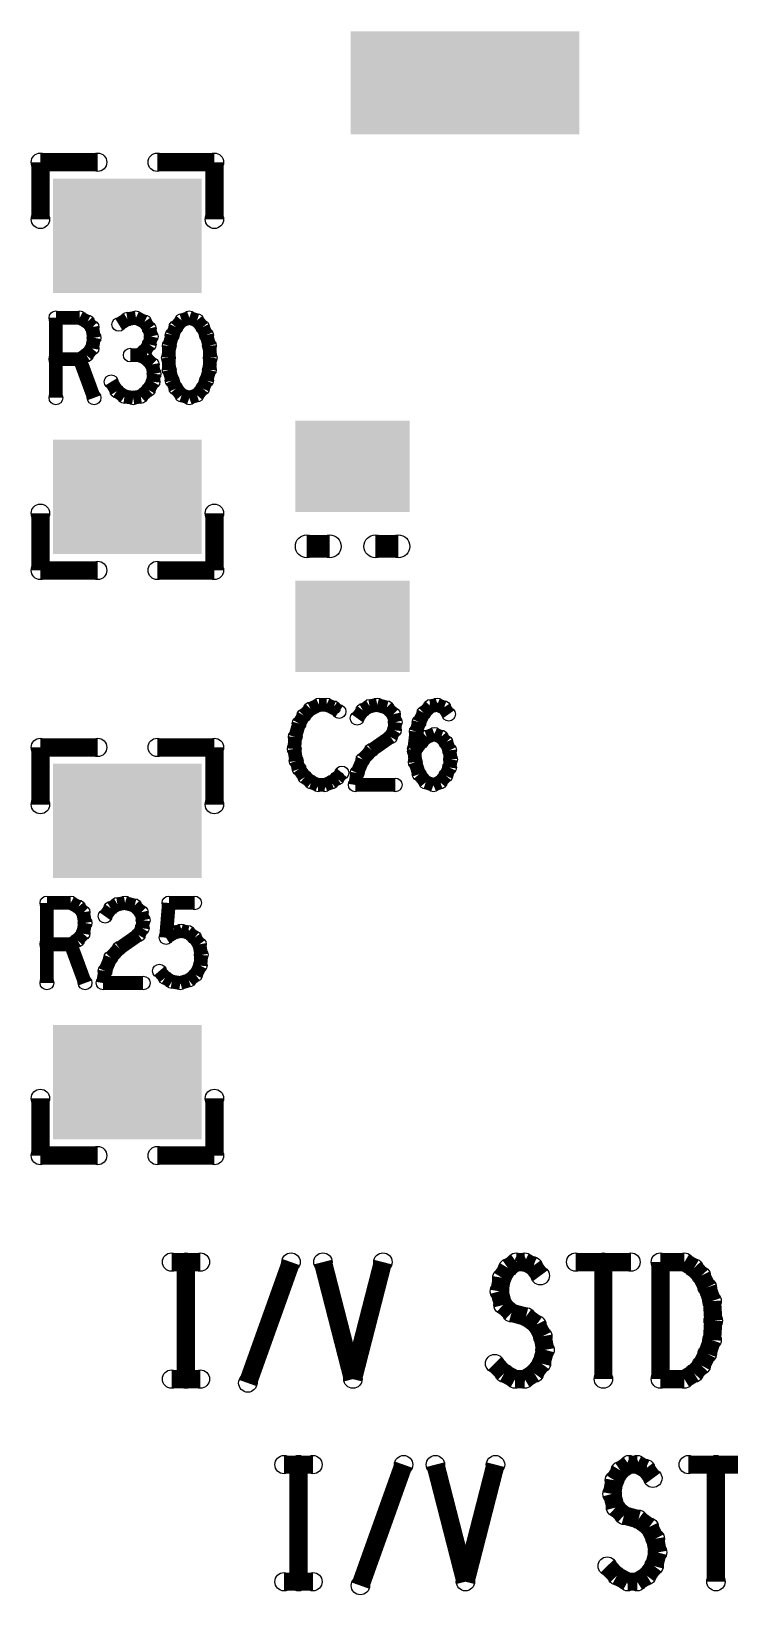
# Model space of a CAD drawing. Extents: x -18 to 115, y -16 to 67.
# Drawn here: x 35.43 to 43.19, y 8.11 to 25.47 of the extents above; entities that cross this region are included whole.
import ezdxf

# ---------------------------------------------------------------- set-up
doc = ezdxf.new("R2010")
doc.units = 0
doc.layers.get('0').update_dxf_attribs({"linetype": 'CONTINUOUS'})
doc.layers.add('PASTETOP_ART', color=5, linetype='CONTINUOUS')
doc.layers.add('SILK_TOP_ART', color=14, linetype='CONTINUOUS')

# ---------------------------------------------------------------- blocks, each defined once
blk = doc.blocks.new('RECTANGLE_25')
blk.add_solid([(0.8255, 0.635), (0.8255, -0.635), (-0.8255, 0.635), (-0.8255, -0.635)])
blk = doc.blocks.new('RECTANGLE_19')
blk.add_solid([(0.635, 0.508), (0.635, -0.508), (-0.635, 0.508), (-0.635, -0.508)])
blk = doc.blocks.new('RECTANGLE_18')
blk.add_solid([(1.27, 0.5715), (1.27, -0.5715), (-1.27, 0.5715), (-1.27, -0.5715)])
blk = doc.blocks.new('ROUND_49')
blk.add_circle((0, 0), 0.102)
blk = doc.blocks.new('ROUND_50')
blk.add_circle((0, 0), 0.127)
blk = doc.blocks.new('ROUND_51')
blk.add_circle((0, 0), 0.0762)

msp = doc.modelspace()

# ---------------------------------------------------------------- linework, layer by layer
at = {"layer": 'SILK_TOP_ART'}
for points, const_width in [([(35.534, 23.382), (35.534, 24.017)], 0.2032), ([(35.534, 24.017), (36.169, 24.017)], 0.2032), ([(36.831, 24.017), (37.466, 24.017)], 0.2032), ([(37.466, 24.017), (37.466, 23.382)], 0.2032), ([(35.7058, 21.4), (35.7058, 22.289)], 0.1524), ([(35.7058, 22.289), (35.9704, 22.289)], 0.1524), ([(35.9704, 22.289), (36.0551, 22.2445)], 0.1524), ([(36.0551, 22.2445), (36.108, 22.1853)], 0.1524), ([(36.108, 22.1853), (36.1292, 22.0667)], 0.1524), ([(36.4996, 22.2742), (36.4043, 22.2149)], 0.1524), ([(36.5948, 22.289), (36.4996, 22.2742)], 0.1524), ([(36.6901, 22.2445), (36.5948, 22.289)], 0.1524), ([(36.743, 22.1705), (36.6901, 22.2445)], 0.1524), ([(36.7642, 22.0816), (36.743, 22.1705)], 0.1524), ([(37.0393, 22.1853), (36.997, 22.0964)], 0.1524), ([(37.1028, 22.2594), (37.0393, 22.1853)], 0.1524), ([(37.1875, 22.289), (37.1028, 22.2594)], 0.1524), ([(37.2722, 22.2594), (37.1875, 22.289)], 0.1524), ([(37.3357, 22.1853), (37.2722, 22.2594)], 0.1524), ([(37.378, 22.0964), (37.3357, 22.1853)], 0.1524), ([(36.1292, 22.0667), (36.108, 21.9482)], 0.1524), ([(36.6901, 21.9186), (36.743, 21.9926)], 0.1524), ([(36.743, 21.9926), (36.7642, 22.0816)], 0.1524), ([(36.997, 22.0964), (36.9652, 21.9778)], 0.1524), ([(37.4098, 21.9778), (37.378, 22.0964)], 0.1524), ([(35.9704, 21.8297), (35.7058, 21.8297)], 0.1524), ([(36.0445, 21.8741), (35.9704, 21.8297)], 0.1524), ([(35.9704, 21.8297), (36.1292, 21.4)], 0.1524), ([(36.108, 21.9482), (36.0445, 21.8741)], 0.1524), ([(36.6266, 21.8741), (36.5313, 21.8741)], 0.1524), ([(36.6266, 21.8741), (36.6901, 21.9186)], 0.1524), ([(36.7007, 21.8445), (36.6266, 21.8741)], 0.1524), ([(36.7748, 21.7704), (36.7007, 21.8445)], 0.1524), ([(36.9652, 21.9778), (36.9547, 21.8445)], 0.1524), ([(36.9547, 21.8445), (36.9652, 21.7111)], 0.1524), ([(37.4203, 21.8445), (37.4098, 21.9778)], 0.1524), ([(37.4098, 21.7111), (37.4203, 21.8445)], 0.1524), ([(36.7959, 21.6667), (36.7748, 21.7704)], 0.1524), ([(36.7853, 21.5778), (36.7959, 21.6667)], 0.1524), ([(36.9652, 21.7111), (36.997, 21.5926)], 0.1524), ([(37.378, 21.5926), (37.4098, 21.7111)], 0.1524), ([(36.3197, 21.5778), (36.3832, 21.4741)], 0.1524), ([(36.3832, 21.4741), (36.4678, 21.4148)], 0.1524), ([(36.6478, 21.4148), (36.7324, 21.4889)], 0.1524), ([(36.7324, 21.4889), (36.7853, 21.5778)], 0.1524), ([(36.997, 21.5926), (37.0393, 21.5037)], 0.1524), ([(37.0393, 21.5037), (37.1028, 21.4296)], 0.1524), ([(37.2722, 21.4296), (37.3357, 21.5037)], 0.1524), ([(37.3357, 21.5037), (37.378, 21.5926)], 0.1524), ([(36.4678, 21.4148), (36.5631, 21.4)], 0.1524), ([(36.5631, 21.4), (36.6478, 21.4148)], 0.1524), ([(37.1028, 21.4296), (37.1875, 21.4)], 0.1524), ([(37.1875, 21.4), (37.2722, 21.4296)], 0.1524), ([(35.534, 19.483), (35.534, 20.118)], 0.2032), ([(37.466, 20.118), (37.466, 19.483)], 0.2032), ([(38.492, 19.75), (38.746, 19.75)], 0.254), ([(39.254, 19.75), (39.508, 19.75)], 0.254), ([(36.169, 19.483), (35.534, 19.483)], 0.2032), ([(37.466, 19.483), (36.831, 19.483)], 0.2032), ([(38.6281, 17.989), (38.5328, 17.9445)], 0.1524), ([(38.7128, 17.989), (38.6281, 17.989)], 0.1524), ([(38.7868, 17.9594), (38.7128, 17.989)], 0.1524), ([(39.189, 17.9742), (39.2737, 17.989)], 0.1524), ([(39.2737, 17.989), (39.3795, 17.9594)], 0.1524), ([(39.8663, 17.9742), (39.9404, 17.989)], 0.1524), ([(39.9404, 17.989), (40.0145, 17.9594)], 0.1524), ([(38.4588, 17.8705), (38.4058, 17.7816)], 0.1524), ([(38.5328, 17.9445), (38.4588, 17.8705)], 0.1524), ([(38.8503, 17.9149), (38.7868, 17.9594)], 0.1524), ([(39.0514, 17.8408), (39.1149, 17.9297)], 0.1524), ([(39.1149, 17.9297), (39.189, 17.9742)], 0.1524), ([(39.3795, 17.9594), (39.4536, 17.8853)], 0.1524), ([(39.4536, 17.8853), (39.4748, 17.7964)], 0.1524), ([(39.7393, 17.7964), (39.7922, 17.9001)], 0.1524), ([(39.7922, 17.9001), (39.8663, 17.9742)], 0.1524), ([(40.0145, 17.9594), (40.0674, 17.8853)], 0.1524), ([(38.4058, 17.7816), (38.3635, 17.6334)], 0.1524), ([(39.4642, 17.7075), (39.4218, 17.6334)], 0.1524), ([(39.4748, 17.7964), (39.4642, 17.7075)], 0.1524), ([(39.6864, 17.5), (39.7076, 17.6926)], 0.1524), ([(39.7076, 17.6926), (39.7393, 17.7964)], 0.1524), ([(39.824, 17.6334), (39.9087, 17.663)], 0.1524), ([(39.9087, 17.663), (39.9828, 17.6334)], 0.1524), ([(35.534, 16.882), (35.534, 17.517)], 0.2032), ([(35.534, 17.517), (36.169, 17.517)], 0.2032), ([(36.831, 17.517), (37.466, 17.517)], 0.2032), ([(37.466, 17.517), (37.466, 16.882)], 0.2032), ([(38.3635, 17.6334), (38.3529, 17.5)], 0.1524), ([(38.3529, 17.5), (38.3741, 17.3667)], 0.1524), ([(39.2102, 17.4852), (39.1149, 17.3815)], 0.1524), ([(39.4218, 17.6334), (39.2102, 17.4852)], 0.1524), ([(39.6864, 17.4704), (39.7605, 17.5741)], 0.1524), ([(39.697, 17.3519), (39.6864, 17.5)], 0.1524), ([(39.7605, 17.5741), (39.824, 17.6334)], 0.1524), ([(39.9828, 17.6334), (40.0357, 17.5741)], 0.1524), ([(40.0357, 17.5741), (40.078, 17.4852)], 0.1524), ([(40.078, 17.4852), (40.0886, 17.3815)], 0.1524), ([(38.3741, 17.3667), (38.4058, 17.2778)], 0.1524), ([(39.1149, 17.3815), (39.0514, 17.2333)], 0.1524), ([(39.7393, 17.2185), (39.697, 17.3519)], 0.1524), ([(40.078, 17.2926), (40.0357, 17.2037)], 0.1524), ([(40.0886, 17.3815), (40.078, 17.2926)], 0.1524), ([(38.4058, 17.2778), (38.4693, 17.1889)], 0.1524), ([(38.4693, 17.1889), (38.5434, 17.1296)], 0.1524), ([(38.5434, 17.1296), (38.6175, 17.1)], 0.1524), ([(38.6916, 17.1), (38.7657, 17.1296)], 0.1524), ([(38.7657, 17.1296), (38.8292, 17.1741)], 0.1524), ([(38.8292, 17.1741), (38.8821, 17.2333)], 0.1524), ([(39.0514, 17.2333), (39.0302, 17.1)], 0.1524), ([(39.8134, 17.1296), (39.7393, 17.2185)], 0.1524), ([(39.8981, 17.1), (39.8134, 17.1296)], 0.1524), ([(39.9722, 17.1296), (39.8981, 17.1)], 0.1524), ([(40.0357, 17.2037), (39.9722, 17.1296)], 0.1524), ([(38.6175, 17.1), (38.6916, 17.1)], 0.1524), ([(39.0302, 17.1), (39.4748, 17.1)], 0.1524), ([(35.6058, 14.9), (35.6058, 15.789)], 0.1524), ([(35.6058, 15.789), (35.8704, 15.789)], 0.1524), ([(35.8704, 15.789), (35.9551, 15.7445)], 0.1524), ([(35.9551, 15.7445), (36.008, 15.6853)], 0.1524), ([(36.2514, 15.6408), (36.3149, 15.7297)], 0.1524), ([(36.3149, 15.7297), (36.389, 15.7742)], 0.1524), ([(36.389, 15.7742), (36.4737, 15.789)], 0.1524), ([(36.4737, 15.789), (36.5795, 15.7594)], 0.1524), ([(36.5795, 15.7594), (36.6536, 15.6853)], 0.1524), ([(36.9288, 15.4038), (36.9605, 15.789)], 0.1524), ([(36.9605, 15.789), (37.2462, 15.789)], 0.1524), ([(36.008, 15.6853), (36.0292, 15.5667)], 0.1524), ([(36.0292, 15.5667), (36.008, 15.4482)], 0.1524), ([(36.6536, 15.6853), (36.6748, 15.5964)], 0.1524), ([(36.6748, 15.5964), (36.6642, 15.5075)], 0.1524), ([(36.008, 15.4482), (35.9445, 15.3741)], 0.1524), ([(36.6218, 15.4334), (36.4102, 15.2852)], 0.1524), ([(36.6642, 15.5075), (36.6218, 15.4334)], 0.1524), ([(37.024, 15.463), (36.9288, 15.4038)], 0.1524), ([(37.0981, 15.4778), (37.024, 15.463)], 0.1524), ([(37.1722, 15.463), (37.0981, 15.4778)], 0.1524), ([(37.2462, 15.4038), (37.1722, 15.463)], 0.1524), ([(37.2992, 15.3297), (37.2462, 15.4038)], 0.1524), ([(35.8704, 15.3297), (35.6058, 15.3297)], 0.1524), ([(35.9445, 15.3741), (35.8704, 15.3297)], 0.1524), ([(35.8704, 15.3297), (36.0292, 14.9)], 0.1524), ([(36.4102, 15.2852), (36.3149, 15.1815)], 0.1524), ([(37.3203, 15.2111), (37.2992, 15.3297)], 0.1524), ([(37.3098, 15.0926), (37.3203, 15.2111)], 0.1524), ([(36.2514, 15.0333), (36.2302, 14.9)], 0.1524), ([(36.3149, 15.1815), (36.2514, 15.0333)], 0.1524), ([(36.8547, 15.0333), (36.9182, 14.9593)], 0.1524), ([(37.2568, 14.9889), (37.3098, 15.0926)], 0.1524), ([(36.2302, 14.9), (36.6748, 14.9)], 0.1524), ([(36.9182, 14.9593), (36.9922, 14.9148)], 0.1524), ([(36.9922, 14.9148), (37.0875, 14.9)], 0.1524), ([(37.0875, 14.9), (37.1828, 14.9296)], 0.1524), ([(37.1828, 14.9296), (37.2568, 14.9889)], 0.1524), ([(35.534, 12.983), (35.534, 13.618)], 0.2032), ([(37.466, 13.618), (37.466, 12.983)], 0.2032), ([(36.169, 12.983), (35.534, 12.983)], 0.2032), ([(37.466, 12.983), (36.831, 12.983)], 0.2032), ([(36.99, 11.8), (37.31, 11.8)], 0.2032), ([(37.15, 11.8), (37.15, 10.5)], 0.2032), ([(37.837, 10.4567), (38.317, 11.8)], 0.2032), ([(38.6707, 11.8), (39.004, 10.5)], 0.2032), ([(39.004, 10.5), (39.3373, 11.8)], 0.2032), ([(40.658, 11.6267), (40.7247, 11.735)], 0.2032), ([(40.7247, 11.735), (40.818, 11.8)], 0.2032), ([(40.818, 11.8), (40.9113, 11.8)], 0.2032), ([(40.9113, 11.8), (41.0047, 11.7567)], 0.2032), ([(41.0047, 11.7567), (41.0847, 11.6483)], 0.2032), ([(41.4783, 11.8), (42.0917, 11.8)], 0.2032), ([(41.785, 11.8), (41.785, 10.5)], 0.2032), ([(42.4187, 10.5), (42.4187, 11.8)], 0.2032), ([(42.4187, 11.8), (42.6853, 11.8)], 0.2032), ([(42.6853, 11.8), (42.792, 11.735)], 0.2032), ([(42.792, 11.735), (42.872, 11.6483)], 0.2032), ([(40.6313, 11.475), (40.658, 11.6267)], 0.2032), ([(42.872, 11.6483), (42.9387, 11.5184)], 0.2032), ([(40.6713, 11.3233), (40.6313, 11.475)], 0.2032), ([(42.9387, 11.5184), (42.992, 11.3666)], 0.2032), ([(42.992, 11.3666), (43.0053, 11.15)], 0.2032), ([(40.7647, 11.2367), (40.6713, 11.3233)], 0.2032), ([(40.9247, 11.1933), (40.7647, 11.2367)], 0.2032), ([(41.0447, 11.1067), (40.9247, 11.1933)], 0.2032), ([(41.1113, 10.9766), (41.0447, 11.1067)], 0.2032), ([(43.0053, 11.15), (42.992, 10.9333)], 0.2032), ([(41.138, 10.825), (41.1113, 10.9766)], 0.2032), ([(42.992, 10.9333), (42.9387, 10.7816)], 0.2032), ([(40.578, 10.6733), (40.6847, 10.565)], 0.2032), ([(41.018, 10.565), (41.098, 10.6733)], 0.2032), ([(41.098, 10.6733), (41.138, 10.825)], 0.2032), ([(42.9387, 10.7816), (42.872, 10.6516)], 0.2032), ([(36.99, 10.5), (37.31, 10.5)], 0.2032), ([(40.6847, 10.565), (40.8047, 10.5)], 0.2032), ([(40.8047, 10.5), (40.9113, 10.5)], 0.2032), ([(40.9113, 10.5), (41.018, 10.565)], 0.2032), ([(42.6853, 10.5), (42.4187, 10.5)], 0.2032), ([(42.792, 10.565), (42.6853, 10.5)], 0.2032), ([(42.872, 10.6516), (42.792, 10.565)], 0.2032), ([(38.24, 9.55), (38.56, 9.55)], 0.2032), ([(38.4, 9.55), (38.4, 8.25)], 0.2032), ([(39.087, 8.2067), (39.567, 9.55)], 0.2032), ([(39.9207, 9.55), (40.254, 8.25)], 0.2032), ([(40.254, 8.25), (40.5873, 9.55)], 0.2032), ([(41.908, 9.3767), (41.9747, 9.485)], 0.2032), ([(41.9747, 9.485), (42.068, 9.55)], 0.2032), ([(42.068, 9.55), (42.1613, 9.55)], 0.2032), ([(42.1613, 9.55), (42.2547, 9.5067)], 0.2032), ([(42.2547, 9.5067), (42.3347, 9.3983)], 0.2032), ([(42.7283, 9.55), (43.3417, 9.55)], 0.2032), ([(43.035, 9.55), (43.035, 8.25)], 0.2032), ([(41.8813, 9.225), (41.908, 9.3767)], 0.2032), ([(41.9213, 9.0733), (41.8813, 9.225)], 0.2032), ([(42.0147, 8.9867), (41.9213, 9.0733)], 0.2032), ([(42.1747, 8.9433), (42.0147, 8.9867)], 0.2032), ([(42.2947, 8.8567), (42.1747, 8.9433)], 0.2032), ([(42.3613, 8.7266), (42.2947, 8.8567)], 0.2032), ([(42.388, 8.575), (42.3613, 8.7266)], 0.2032), ([(41.828, 8.4233), (41.9347, 8.315)], 0.2032), ([(42.268, 8.315), (42.348, 8.4233)], 0.2032), ([(42.348, 8.4233), (42.388, 8.575)], 0.2032), ([(38.24, 8.25), (38.56, 8.25)], 0.2032), ([(41.9347, 8.315), (42.0547, 8.25)], 0.2032), ([(42.0547, 8.25), (42.1613, 8.25)], 0.2032), ([(42.1613, 8.25), (42.268, 8.315)], 0.2032)]:
    msp.add_lwpolyline(points, dxfattribs=dict(at, const_width=const_width))

# ---------------------------------------------------------------- block references
at = {"layer": 'PASTETOP_ART'}
for name, p in [('RECTANGLE_18', (40.25, 24.9)), ('RECTANGLE_25', (36.5, 23.2)), ('RECTANGLE_19', (39, 20.639)), ('RECTANGLE_25', (36.5, 20.3)), ('RECTANGLE_19', (39, 18.861)), ('RECTANGLE_25', (36.5, 16.7)), ('RECTANGLE_25', (36.5, 13.8))]:
    msp.add_blockref(name, p, dxfattribs=at)
at = {"layer": 'SILK_TOP_ART'}
for name, p in [('ROUND_49', (35.534, 24.017)), ('ROUND_49', (36.169, 24.017)), ('ROUND_49', (36.831, 24.017)), ('ROUND_49', (37.466, 24.017)), ('ROUND_49', (35.534, 23.382)), ('ROUND_49', (37.466, 23.382)), ('ROUND_51', (35.7058, 22.289)), ('ROUND_51', (35.9704, 22.289)), ('ROUND_51', (36.0551, 22.2445)), ('ROUND_51', (36.108, 22.1853)), ('ROUND_51', (36.4043, 22.2149)), ('ROUND_51', (36.4996, 22.2742)), ('ROUND_51', (36.5948, 22.289)), ('ROUND_51', (36.6901, 22.2445)), ('ROUND_51', (36.743, 22.1705)), ('ROUND_51', (37.0393, 22.1853)), ('ROUND_51', (37.1028, 22.2594)), ('ROUND_51', (37.1875, 22.289)), ('ROUND_51', (37.1875, 22.289)), ('ROUND_51', (37.2722, 22.2594)), ('ROUND_51', (37.3357, 22.1853)), ('ROUND_51', (36.1292, 22.0667)), ('ROUND_51', (36.743, 21.9926)), ('ROUND_51', (36.7642, 22.0816)), ('ROUND_51', (36.997, 22.0964)), ('ROUND_51', (37.378, 22.0964)), ('ROUND_51', (35.7058, 21.8297)), ('ROUND_51', (35.9704, 21.8297)), ('ROUND_51', (35.9704, 21.8297)), ('ROUND_51', (36.0445, 21.8741)), ('ROUND_51', (36.108, 21.9482)), ('ROUND_51', (36.5313, 21.8741)), ('ROUND_51', (36.6266, 21.8741)), ('ROUND_51', (36.6266, 21.8741)), ('ROUND_51', (36.6901, 21.9186)), ('ROUND_51', (36.7007, 21.8445)), ('ROUND_51', (36.9547, 21.8445)), ('ROUND_51', (36.9652, 21.9778)), ('ROUND_51', (37.4098, 21.9778)), ('ROUND_51', (37.4203, 21.8445)), ('ROUND_51', (36.7748, 21.7704)), ('ROUND_51', (36.7959, 21.6667)), ('ROUND_51', (36.9652, 21.7111)), ('ROUND_51', (37.4098, 21.7111)), ('ROUND_51', (36.3197, 21.5778)), ('ROUND_51', (36.3832, 21.4741)), ('ROUND_51', (36.7324, 21.4889)), ('ROUND_51', (36.7853, 21.5778)), ('ROUND_51', (36.997, 21.5926)), ('ROUND_51', (37.0393, 21.5037)), ('ROUND_51', (37.3357, 21.5037)), ('ROUND_51', (37.378, 21.5926)), ('ROUND_51', (35.7058, 21.4)), ('ROUND_51', (36.1292, 21.4)), ('ROUND_51', (36.4678, 21.4148)), ('ROUND_51', (36.5631, 21.4)), ('ROUND_51', (36.6478, 21.4148)), ('ROUND_51', (37.1028, 21.4296)), ('ROUND_51', (37.1875, 21.4)), ('ROUND_51', (37.2722, 21.4296)), ('ROUND_49', (35.534, 20.118)), ('ROUND_49', (37.466, 20.118)), ('ROUND_50', (38.492, 19.75)), ('ROUND_50', (38.746, 19.75)), ('ROUND_50', (39.254, 19.75)), ('ROUND_50', (39.508, 19.75)), ('ROUND_49', (35.534, 19.483)), ('ROUND_49', (36.169, 19.483)), ('ROUND_49', (36.831, 19.483)), ('ROUND_49', (37.466, 19.483)), ('ROUND_51', (38.6281, 17.989)), ('ROUND_51', (38.7128, 17.989)), ('ROUND_51', (39.2737, 17.989)), ('ROUND_51', (39.9404, 17.989)), ('ROUND_51', (38.4588, 17.8705)), ('ROUND_51', (38.5328, 17.9445)), ('ROUND_51', (38.7868, 17.9594)), ('ROUND_51', (38.8503, 17.9149)), ('ROUND_51', (39.0514, 17.8408)), ('ROUND_51', (39.1149, 17.9297)), ('ROUND_51', (39.189, 17.9742)), ('ROUND_51', (39.3795, 17.9594)), ('ROUND_51', (39.4536, 17.8853)), ('ROUND_51', (39.7922, 17.9001)), ('ROUND_51', (39.8663, 17.9742)), ('ROUND_51', (40.0145, 17.9594)), ('ROUND_51', (40.0674, 17.8853)), ('ROUND_51', (38.4058, 17.7816)), ('ROUND_51', (39.4642, 17.7075)), ('ROUND_51', (39.4748, 17.7964)), ('ROUND_51', (39.7076, 17.6926)), ('ROUND_51', (39.7393, 17.7964)), ('ROUND_51', (39.9087, 17.663)), ('ROUND_49', (35.534, 17.517)), ('ROUND_49', (36.169, 17.517)), ('ROUND_49', (36.831, 17.517)), ('ROUND_49', (37.466, 17.517)), ('ROUND_51', (38.3529, 17.5)), ('ROUND_51', (38.3635, 17.6334)), ('ROUND_51', (39.2102, 17.4852)), ('ROUND_51', (39.4218, 17.6334)), ('ROUND_51', (39.6864, 17.5)), ('ROUND_51', (39.6864, 17.4704)), ('ROUND_51', (39.7605, 17.5741)), ('ROUND_51', (39.824, 17.6334)), ('ROUND_51', (39.9828, 17.6334)), ('ROUND_51', (40.0357, 17.5741)), ('ROUND_51', (40.078, 17.4852)), ('ROUND_51', (38.3741, 17.3667)), ('ROUND_51', (39.1149, 17.3815)), ('ROUND_51', (39.697, 17.3519)), ('ROUND_51', (40.078, 17.2926)), ('ROUND_51', (40.0886, 17.3815)), ('ROUND_51', (38.4058, 17.2778)), ('ROUND_51', (38.4693, 17.1889)), ('ROUND_51', (38.5434, 17.1296)), ('ROUND_51', (38.7657, 17.1296)), ('ROUND_51', (38.8292, 17.1741)), ('ROUND_51', (38.8821, 17.2333)), ('ROUND_51', (39.0514, 17.2333)), ('ROUND_51', (39.7393, 17.2185)), ('ROUND_51', (39.8134, 17.1296)), ('ROUND_51', (39.9722, 17.1296)), ('ROUND_51', (40.0357, 17.2037)), ('ROUND_51', (38.6175, 17.1)), ('ROUND_51', (38.6916, 17.1)), ('ROUND_51', (39.0302, 17.1)), ('ROUND_51', (39.4748, 17.1)), ('ROUND_51', (39.8981, 17.1)), ('ROUND_49', (35.534, 16.882)), ('ROUND_49', (37.466, 16.882)), ('ROUND_51', (35.6058, 15.789)), ('ROUND_51', (35.8704, 15.789)), ('ROUND_51', (35.9551, 15.7445)), ('ROUND_51', (36.3149, 15.7297)), ('ROUND_51', (36.389, 15.7742)), ('ROUND_51', (36.4737, 15.789)), ('ROUND_51', (36.5795, 15.7594)), ('ROUND_51', (36.9605, 15.789)), ('ROUND_51', (37.2462, 15.789)), ('ROUND_51', (36.008, 15.6853)), ('ROUND_51', (36.0292, 15.5667)), ('ROUND_51', (36.2514, 15.6408)), ('ROUND_51', (36.6536, 15.6853)), ('ROUND_51', (36.6748, 15.5964)), ('ROUND_51', (36.008, 15.4482)), ('ROUND_51', (36.6218, 15.4334)), ('ROUND_51', (36.6642, 15.5075)), ('ROUND_51', (36.9288, 15.4038)), ('ROUND_51', (37.024, 15.463)), ('ROUND_51', (37.0981, 15.4778)), ('ROUND_51', (37.1722, 15.463)), ('ROUND_51', (37.2462, 15.4038)), ('ROUND_51', (35.6058, 15.3297)), ('ROUND_51', (35.8704, 15.3297)), ('ROUND_51', (35.8704, 15.3297)), ('ROUND_51', (35.9445, 15.3741)), ('ROUND_51', (36.4102, 15.2852)), ('ROUND_51', (37.2992, 15.3297)), ('ROUND_51', (37.3203, 15.2111)), ('ROUND_51', (36.2514, 15.0333)), ('ROUND_51', (36.3149, 15.1815)), ('ROUND_51', (36.8547, 15.0333)), ('ROUND_51', (37.3098, 15.0926)), ('ROUND_51', (35.6058, 14.9)), ('ROUND_51', (36.0292, 14.9)), ('ROUND_51', (36.2302, 14.9)), ('ROUND_51', (36.6748, 14.9)), ('ROUND_51', (36.9182, 14.9593)), ('ROUND_51', (36.9922, 14.9148)), ('ROUND_51', (37.0875, 14.9)), ('ROUND_51', (37.1828, 14.9296)), ('ROUND_51', (37.2568, 14.9889)), ('ROUND_49', (35.534, 13.618)), ('ROUND_49', (37.466, 13.618)), ('ROUND_49', (35.534, 12.983)), ('ROUND_49', (36.169, 12.983)), ('ROUND_49', (36.831, 12.983)), ('ROUND_49', (37.466, 12.983)), ('ROUND_49', (36.99, 11.8)), ('ROUND_49', (37.15, 11.8)), ('ROUND_49', (37.31, 11.8)), ('ROUND_49', (38.317, 11.8)), ('ROUND_49', (38.6707, 11.8)), ('ROUND_49', (39.3373, 11.8)), ('ROUND_49', (40.7247, 11.735)), ('ROUND_49', (40.818, 11.8)), ('ROUND_49', (40.9113, 11.8)), ('ROUND_49', (41.0047, 11.7567)), ('ROUND_49', (41.4783, 11.8)), ('ROUND_49', (41.785, 11.8)), ('ROUND_49', (42.0917, 11.8)), ('ROUND_49', (42.4187, 11.8)), ('ROUND_49', (42.6853, 11.8)), ('ROUND_49', (42.792, 11.735)), ('ROUND_49', (40.658, 11.6267)), ('ROUND_49', (41.0847, 11.6483)), ('ROUND_49', (42.872, 11.6483)), ('ROUND_49', (40.6313, 11.475)), ('ROUND_49', (42.9387, 11.5184)), ('ROUND_49', (42.992, 11.3666)), ('ROUND_49', (40.6713, 11.3233)), ('ROUND_49', (40.7647, 11.2367)), ('ROUND_49', (40.9247, 11.1933)), ('ROUND_49', (41.0447, 11.1067)), ('ROUND_49', (43.0053, 11.15)), ('ROUND_49', (41.1113, 10.9766)), ('ROUND_49', (42.992, 10.9333)), ('ROUND_49', (40.578, 10.6733)), ('ROUND_49', (41.098, 10.6733)), ('ROUND_49', (41.138, 10.825)), ('ROUND_49', (42.9387, 10.7816)), ('ROUND_49', (36.99, 10.5)), ('ROUND_49', (37.15, 10.5)), ('ROUND_49', (37.31, 10.5)), ('ROUND_49', (39.004, 10.5)), ('ROUND_49', (40.6847, 10.565)), ('ROUND_49', (40.8047, 10.5)), ('ROUND_49', (40.9113, 10.5)), ('ROUND_49', (41.018, 10.565)), ('ROUND_49', (41.785, 10.5)), ('ROUND_49', (42.4187, 10.5)), ('ROUND_49', (42.4187, 10.5)), ('ROUND_49', (42.6853, 10.5)), ('ROUND_49', (42.792, 10.565)), ('ROUND_49', (42.872, 10.6516)), ('ROUND_49', (37.837, 10.4567)), ('ROUND_49', (38.24, 9.55)), ('ROUND_49', (38.4, 9.55)), ('ROUND_49', (38.56, 9.55)), ('ROUND_49', (39.567, 9.55)), ('ROUND_49', (39.9207, 9.55)), ('ROUND_49', (40.5873, 9.55)), ('ROUND_49', (41.9747, 9.485)), ('ROUND_49', (42.068, 9.55)), ('ROUND_49', (42.1613, 9.55)), ('ROUND_49', (42.2547, 9.5067)), ('ROUND_49', (42.7283, 9.55)), ('ROUND_49', (43.035, 9.55)), ('ROUND_49', (41.908, 9.3767)), ('ROUND_49', (42.3347, 9.3983)), ('ROUND_49', (41.8813, 9.225)), ('ROUND_49', (41.9213, 9.0733)), ('ROUND_49', (42.0147, 8.9867)), ('ROUND_49', (42.1747, 8.9433)), ('ROUND_49', (42.2947, 8.8567)), ('ROUND_49', (42.3613, 8.7266)), ('ROUND_49', (41.828, 8.4233)), ('ROUND_49', (42.348, 8.4233)), ('ROUND_49', (42.388, 8.575)), ('ROUND_49', (38.24, 8.25)), ('ROUND_49', (38.4, 8.25)), ('ROUND_49', (38.56, 8.25)), ('ROUND_49', (40.254, 8.25)), ('ROUND_49', (41.9347, 8.315)), ('ROUND_49', (42.0547, 8.25)), ('ROUND_49', (42.1613, 8.25)), ('ROUND_49', (42.268, 8.315)), ('ROUND_49', (43.035, 8.25)), ('ROUND_49', (39.087, 8.2067))]:
    msp.add_blockref(name, p, dxfattribs=at)

doc.saveas('drawing.dxf')
